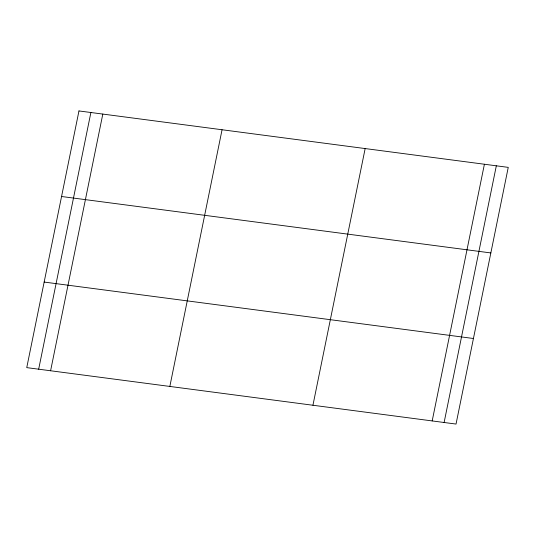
<?xml version="1.0" encoding="UTF-8"?>
<svg xmlns="http://www.w3.org/2000/svg" width="535" height="535" viewBox="0 0 535 535"><rect width="100%" height="100%" fill="white"/><g stroke="black" fill="none" stroke-linecap="round" stroke-linejoin="round"><path stroke-width="0.8" d="M38.674 369.197L90.89 112.504M50.598 370.762L102.814 114.075M169.842 386.437L222.058 129.751M312.942 405.249L365.158 148.563M432.186 420.925L484.402 164.238M444.11 422.496L496.326 165.803M61.558 196.499L490.842 252.935M44.158 282.065L473.442 338.501M78.966 110.939L26.75 367.625L456.034 424.061L508.25 167.375L78.966 110.939"/></g></svg>
